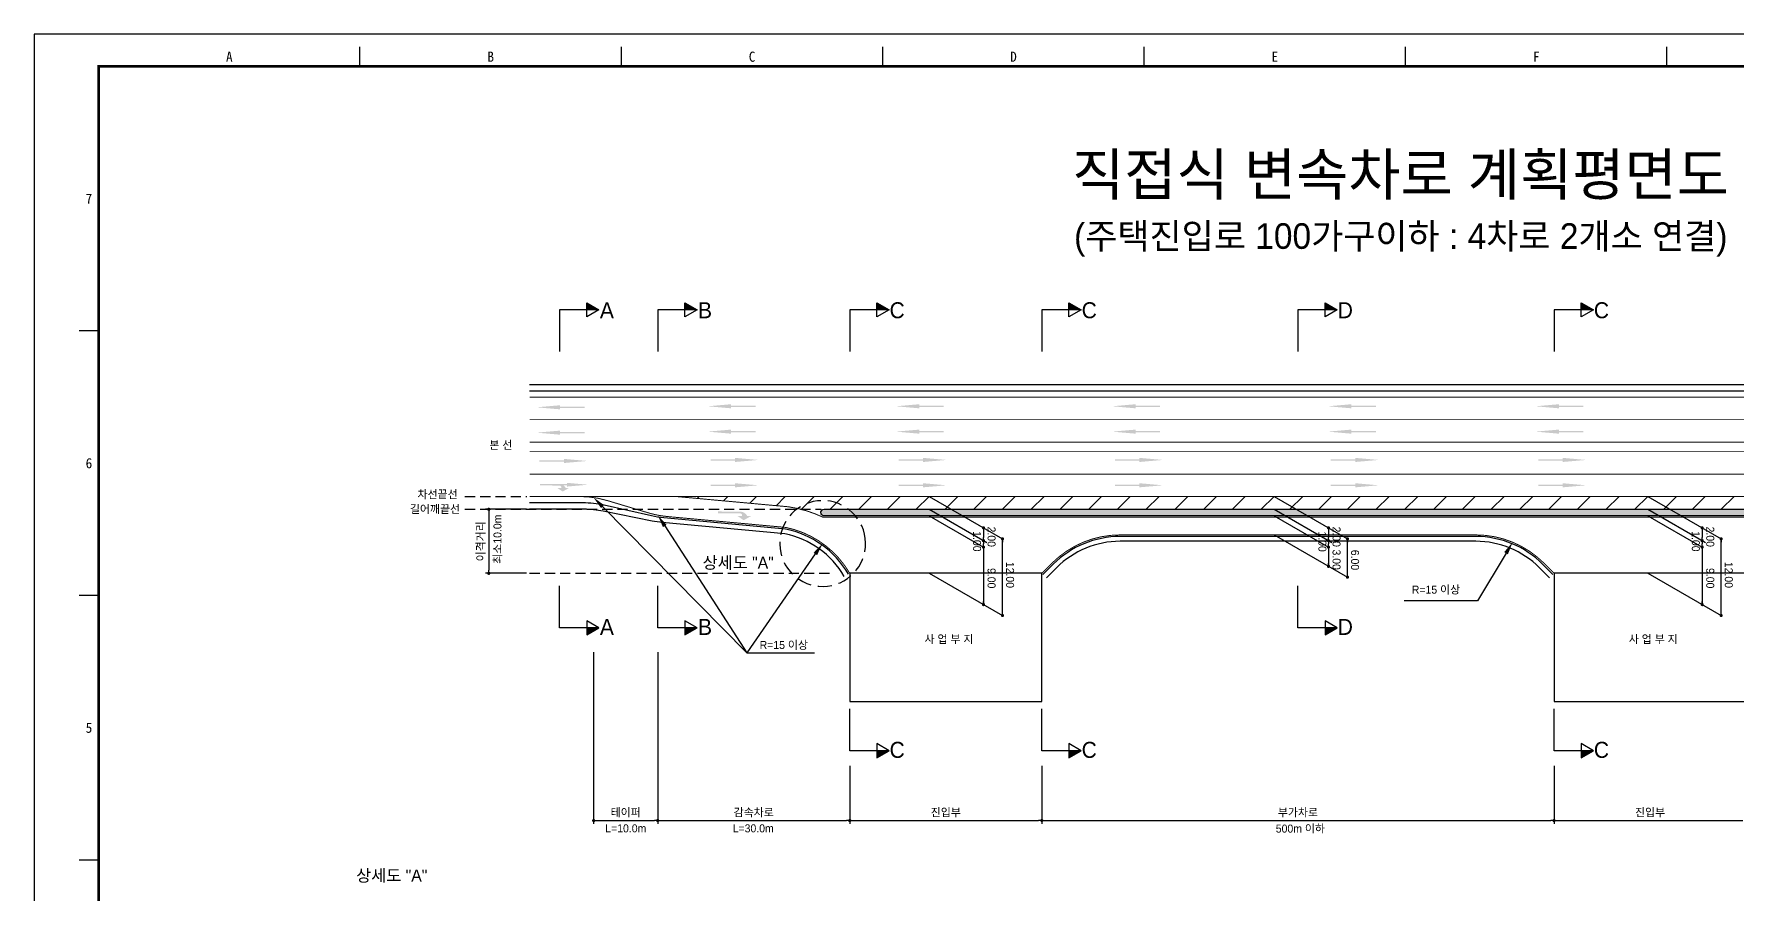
# Model space of a CAD drawing. Header units: millimetres. Extents: x 468 to 891, y -3 to 296.
# Drawn here: x 468 to 734.1, y 161.8 to 296.3 of the extents above; entities that cross this region are included whole.
import ezdxf
from ezdxf.enums import TextEntityAlignment as Align

# ---------------------------------------------------------------- set-up
doc = ezdxf.new("R2010")
doc.units = ezdxf.units.MM
doc.linetypes.add('HIDDEN', pattern=[9.525, 6.35, -3.175])
for name, color, linetype in [('CC-GSTR-0004', 4, 'Continuous'), ('CM-LANE-0030', 30, 'Continuous'), ('CZ-DIMT-0002', 7, 'Continuous'), ('CZ-LIN1-0007', 7, 'Continuous'), ('CZ-LIN2-0003', 3, 'Continuous'), ('CZ-LINE-0001', 7, 'Continuous'), ('CZ-TEXT-BOX0', 7, 'Continuous'), ('TITLE', 7, 'Continuous')]:
    doc.layers.add(name, color=color, linetype=linetype)
doc.styles.add('돋움', font='')
doc.styles.add('돋음체', font='')
doc.styles.get('돋움').set_extended_font_data('Dotum')
doc.styles.get('돋음체').set_extended_font_data('DotumChe')

# ---------------------------------------------------------------- blocks, each defined once
blk = doc.blocks.new('_Dot')
at = {"color": 0, "linetype": 'ByBlock', "lineweight": -2}
blk.add_line((-0.5, 0), (-1, 0), dxfattribs=at)
at = {"color": 0, "linetype": 'ByBlock', "const_width": 0.5}
blk.add_lwpolyline([(-0.25, 0, 1), (0.25, 0, 1)], format="xyb", close=True, dxfattribs=at)

msp = doc.modelspace()

# ---------------------------------------------------------------- hatches: boundary and pattern name
at = {"layer": 'CM-LANE-0030'}
h = msp.add_hatch(dxfattribs=at)
h.set_pattern_fill('ANSI31', color=256, style=0)
h.set_pattern_definition([(45, (-515.1883, 8.0515), (-2.245064, 2.245064), [])])
h.paths.add_polyline_path([(568.28, 224.03), (585.85, 222.42, -0.062108), (590.15, 221.03), (591.27, 221.03, 0.001633), (591.16, 221.09, -0.783474), (591.39, 222.03), (740.86, 222.03, -0.830663), (741.04, 221.07, 0.001236), (740.95, 221.03), (742.47, 221.03, -0.050333), (746.07, 221.75), (790.47, 224.03)])
at = {"layer": 'CZ-LIN1-0007'}
for points in [[(550.16, 238.28), (550.16, 238.07), (553.99, 238.07), (553.99, 237.85), (550.16, 237.85), (550.16, 237.64), (546.51, 237.96)], [(576.88, 238.44), (576.88, 238.23), (580.71, 238.23), (580.71, 238.01), (576.88, 238.01), (576.88, 237.8), (573.23, 238.12)], [(606.27, 238.44), (606.27, 238.23), (610.09, 238.23), (610.09, 238.01), (606.27, 238.01), (606.27, 237.8), (602.62, 238.12)], [(640.06, 238.44), (640.06, 238.23), (643.88, 238.23), (643.88, 238.01), (640.06, 238.01), (640.06, 237.8), (636.41, 238.12)], [(673.76, 238.44), (673.76, 238.23), (677.58, 238.23), (677.58, 238.01), (673.76, 238.01), (673.76, 237.8), (670.11, 238.12)], [(706.17, 238.44), (706.17, 238.23), (709.99, 238.23), (709.99, 238.01), (706.17, 238.01), (706.17, 237.8), (702.52, 238.12)], [(550.16, 234.32), (550.16, 234.11), (553.99, 234.11), (553.99, 233.89), (550.16, 233.89), (550.16, 233.68), (546.51, 234)], [(576.88, 234.48), (576.88, 234.27), (580.71, 234.27), (580.71, 234.05), (576.88, 234.05), (576.88, 233.84), (573.23, 234.16)], [(606.27, 234.48), (606.27, 234.27), (610.09, 234.27), (610.09, 234.05), (606.27, 234.05), (606.27, 233.84), (602.62, 234.16)], [(640.06, 234.48), (640.06, 234.27), (643.88, 234.27), (643.88, 234.05), (640.06, 234.05), (640.06, 233.84), (636.41, 234.16)], [(673.76, 234.48), (673.76, 234.27), (677.58, 234.27), (677.58, 234.05), (673.76, 234.05), (673.76, 233.84), (670.11, 234.16)], [(706.17, 234.48), (706.17, 234.27), (709.99, 234.27), (709.99, 234.05), (706.17, 234.05), (706.17, 233.84), (702.52, 234.16)], [(550.77, 229.9), (550.77, 229.69), (546.95, 229.69), (546.95, 229.48), (550.77, 229.48), (550.77, 229.26), (554.42, 229.58)], [(577.49, 230.06), (577.49, 229.85), (573.67, 229.85), (573.67, 229.64), (577.49, 229.64), (577.49, 229.42), (581.14, 229.74)], [(606.87, 230.06), (606.87, 229.85), (603.05, 229.85), (603.05, 229.64), (606.87, 229.64), (606.87, 229.42), (610.52, 229.74)], [(640.66, 230.06), (640.66, 229.85), (636.84, 229.85), (636.84, 229.64), (640.66, 229.64), (640.66, 229.42), (644.31, 229.74)], [(674.36, 230.06), (674.36, 229.85), (670.54, 229.85), (670.54, 229.64), (674.36, 229.64), (674.36, 229.42), (678.02, 229.74)], [(706.77, 230.06), (706.77, 229.85), (702.95, 229.85), (702.95, 229.64), (706.77, 229.64), (706.77, 229.42), (710.42, 229.74)], [(550.13, 225.98, -0.267976), (551.04, 225.38), (551.59, 225.38), (550.56, 224.8), (549.73, 225.37), (550.34, 225.38, 0.504994), (550.07, 225.74), (547.01, 225.76), (547.02, 226)], [(551.26, 226.16), (551.26, 225.96), (547.83, 225.96), (547.83, 225.77), (551.26, 225.77), (551.26, 225.58), (554.53, 225.87)], [(577.49, 226.1), (577.49, 225.89), (573.67, 225.89), (573.67, 225.68), (577.49, 225.68), (577.49, 225.46), (581.14, 225.78)], [(606.87, 226.1), (606.87, 225.89), (603.05, 225.89), (603.05, 225.68), (606.87, 225.68), (606.87, 225.46), (610.52, 225.78)], [(640.66, 226.1), (640.66, 225.89), (636.84, 225.89), (636.84, 225.68), (640.66, 225.68), (640.66, 225.46), (644.31, 225.78)], [(674.36, 226.1), (674.36, 225.89), (670.54, 225.89), (670.54, 225.68), (674.36, 225.68), (674.36, 225.46), (678.02, 225.78)], [(706.77, 226.1), (706.77, 225.89), (702.95, 225.89), (702.95, 225.68), (706.77, 225.68), (706.77, 225.46), (710.42, 225.78)], [(578.36, 221.67, -0.267976), (579.39, 220.98), (580.01, 220.98), (578.84, 220.32), (577.9, 220.97), (578.59, 220.98, 0.504994), (578.28, 221.39), (574.82, 221.41), (574.82, 221.69)]]:
    msp.add_hatch(color=256, dxfattribs=at).paths.add_polyline_path(points)
at = {"layer": 'CZ-LIN2-0003'}
h = msp.add_hatch(dxfattribs=at)
h.set_pattern_fill('CROSS', color=256, scale=0.075, style=0)
h.set_pattern_definition([(0, (-515.18825, 8.05147), (0.47625, 0.47625), [0.238125, -0.714375]), (90, (-515.0692, 7.9324), (-0.47625, 0.47625), [0.238125, -0.714375])])
h.paths.add_polyline_path([(740.86, 222.03), (591.39, 222.03, 0.783474), (591.16, 221.09, -0.001633), (591.27, 221.03), (740.95, 221.03, -0.001236), (741.04, 221.07, 0.830663)])
at = {"layer": 'CZ-LINE-0001'}
for points in [[(554.32, 254.3), (554.32, 253.2), (556.22, 253.2)], [(569.65, 254.3), (569.65, 253.2), (571.56, 253.2)], [(599.65, 254.3), (599.65, 253.2), (601.56, 253.2)], [(629.65, 254.3), (629.65, 253.2), (631.56, 253.2)], [(669.65, 254.3), (669.65, 253.2), (671.56, 253.2)], [(709.65, 254.3), (709.65, 253.2), (711.56, 253.2)], [(556.22, 203.53), (554.32, 203.53), (554.32, 202.43)], [(571.56, 203.53), (569.65, 203.53), (569.65, 202.43)], [(671.56, 203.53), (669.65, 203.53), (669.65, 202.43)], [(601.56, 184.33), (599.65, 184.33), (599.65, 183.23)], [(631.56, 184.33), (629.65, 184.33), (629.65, 183.23)], [(711.56, 184.33), (709.65, 184.33), (709.65, 183.23)]]:
    msp.add_hatch(color=256, dxfattribs=at).paths.add_polyline_path(points)

# ---------------------------------------------------------------- linework, layer by layer
at = {"color": 0, "linetype": 'ByBlock', "lineweight": -2}
for p, q in [((616.3, 218.88), (616.3, 218.63)), ((670.18, 218.88), (670.18, 218.63)), ((728.55, 218.88), (728.55, 218.63)), ((616.3, 217.38), (616.3, 217.63)), ((616.3, 216.88), (616.3, 216.63)), ((616.3, 216.38), (616.3, 216.63)), ((619.26, 217.17), (619.26, 216.92)), ((670.18, 217.38), (670.18, 217.63)), ((670.18, 216.88), (670.18, 216.63)), ((670.18, 216.38), (670.18, 216.63)), ((673.14, 217.17), (673.14, 216.92)), ((728.55, 217.38), (728.55, 217.63)), ((728.55, 216.88), (728.55, 216.63)), ((728.55, 216.38), (728.55, 216.63)), ((731.51, 217.17), (731.51, 216.92)), ((670.18, 213.38), (670.18, 213.63)), ((673.14, 211.67), (673.14, 211.92)), ((616.3, 207.39), (616.3, 207.64)), ((728.55, 207.39), (728.55, 207.64)), ((619.26, 205.68), (619.26, 205.93)), ((731.51, 205.68), (731.51, 205.93))]:
    msp.add_line(p, q, dxfattribs=at)
at = {"color": 0, "linetype": 'ByBlock', "const_width": 0.25}
for points in [[(616.3, 219, 1), (616.3, 219.25, 1)], [(670.18, 219, 1), (670.18, 219.25, 1)], [(728.55, 219, 1), (728.55, 219.25, 1)], [(616.3, 217.25, 1), (616.3, 217, 1)], [(616.3, 217, 1), (616.3, 217.25, 1)], [(616.3, 216.25, 1), (616.3, 216, 1)], [(619.26, 217.3, 1), (619.26, 217.55, 1)], [(670.18, 217.25, 1), (670.18, 217, 1)], [(670.18, 217, 1), (670.18, 217.25, 1)], [(670.18, 216.25, 1), (670.18, 216, 1)], [(673.14, 217.3, 1), (673.14, 217.55, 1)], [(728.55, 217, 1), (728.55, 217.25, 1)], [(728.55, 217.25, 1), (728.55, 217, 1)], [(728.55, 216.25, 1), (728.55, 216, 1)], [(731.51, 217.3, 1), (731.51, 217.55, 1)], [(670.18, 213.25, 1), (670.18, 213, 1)], [(673.14, 211.55, 1), (673.14, 211.3, 1)], [(616.3, 207.27, 1), (616.3, 207.02, 1)], [(619.26, 205.56, 1), (619.26, 205.31, 1)], [(728.55, 207.27, 1), (728.55, 207.02, 1)], [(731.51, 205.56, 1), (731.51, 205.31, 1)]]:
    msp.add_lwpolyline(points, format="xyb", close=True, dxfattribs=at)
at = {"layer": 'CC-GSTR-0004'}
for points in [[(545.41, 241.53), (825.41, 241.53)], [(545.41, 240.53), (825.41, 240.53)]]:
    msp.add_lwpolyline(points, dxfattribs=at)
for points in [[(595.2, 211.91, 0.214554), (585.35, 218.95), (566.36, 220.7), (566.36, 220.7, -0.032516), (564.44, 221), (564.44, 221), (557.04, 222.67, 0.055483), (553.74, 223.03), (545.41, 223.03)], [(594.55, 211.53, 0.213816), (585.25, 218.21), (566.12, 219.96), (566.12, 219.96, -0.026776), (564.53, 220.2), (564.53, 220.2), (556.88, 221.74, 0.049732), (553.92, 222.03), (545.41, 222.03)], [(705.24, 211.86), (703.63, 213.46, 0.198912), (693.2, 217.78), (637.63, 217.78, 0.198912), (627.2, 213.46), (625.59, 211.86)], [(704.71, 211.33), (703.1, 212.93, 0.198912), (693.2, 217.03), (637.63, 217.03, 0.198912), (627.73, 212.93), (626.12, 211.33)]]:
    msp.add_lwpolyline(points, format="xyb", dxfattribs=at)
at = {"layer": 'CM-LANE-0030', "const_width": 0.15}
for points in [[(545.41, 232.53), (825.41, 232.53)], [(545.41, 231.03), (825.41, 231.03)]]:
    msp.add_lwpolyline(points, dxfattribs=at)
msp.add_lwpolyline([(585.85, 222.42), (568.28, 224.03), (790.47, 224.03), (746.07, 221.75, 0.059897), (740.95, 220.78), (591.27, 220.78, 0.073871)], format="xyb", close=True, dxfattribs=at)
at = {"layer": 'CZ-LIN1-0007', "const_width": 0.15}
msp.add_lwpolyline([(545.41, 239.53), (825.41, 239.53)], dxfattribs=at)
at = {"layer": 'CZ-LIN1-0007', "linetype": 'HIDDEN', "const_width": 0.15}
for points in [[(545.41, 236.03), (825.41, 236.03)], [(545.41, 227.53), (825.41, 227.53)], [(553.21, 224.03), (568.28, 224.03)]]:
    msp.add_lwpolyline(points, dxfattribs=at)
at = {"layer": 'CZ-LIN1-0007', "const_width": 0.15}
for points in [[(595.41, 212.03, 0.214787), (585.39, 219.2), (566.91, 220.9), (566.91, 220.9, -0.049984), (563.97, 221.47), (563.97, 221.47), (557.52, 223.4), (557.52, 223.4, 0.072993), (553.21, 224.03), (553.21, 224.03), (545.41, 224.03)], [(705.41, 212.03), (703.81, 213.64, 0.198912), (693.2, 218.03), (637.63, 218.03, 0.198912), (627.02, 213.64), (625.41, 212.03)]]:
    msp.add_lwpolyline(points, format="xyb", dxfattribs=at)
at = {"layer": 'CZ-LIN2-0003'}
msp.add_lwpolyline([(591.16, 221.09, -0.783474), (591.39, 222.03), (740.86, 222.03, -0.830663), (741.04, 221.07, 0.001236), (740.95, 221.03), (591.27, 221.03, 0.001633)], format="xyb", close=True, dxfattribs=at)
for points in [[(625.41, 212.03), (595.41, 212.03), (595.41, 192.03), (625.41, 192.03)], [(735.41, 212.03), (705.41, 212.03), (705.41, 192.03), (735.41, 192.03)]]:
    msp.add_lwpolyline(points, close=True, dxfattribs=at)
at = {"layer": 'CZ-LINE-0001'}
for p, q in [((556.22, 253.2), (550.08, 253.2)), ((550.08, 253.2), (550.08, 246.66)), ((554.32, 252.1), (554.32, 254.3)), ((554.32, 254.3), (556.22, 253.2)), ((556.22, 253.2), (554.32, 252.1)), ((571.56, 253.2), (565.41, 253.2)), ((565.41, 253.2), (565.41, 246.66)), ((569.65, 252.1), (569.65, 254.3)), ((569.65, 254.3), (571.56, 253.2)), ((571.56, 253.2), (569.65, 252.1)), ((601.56, 253.2), (595.41, 253.2)), ((595.41, 253.2), (595.41, 246.66)), ((599.65, 252.1), (599.65, 254.3)), ((599.65, 254.3), (601.56, 253.2)), ((601.56, 253.2), (599.65, 252.1)), ((631.56, 253.2), (625.41, 253.2)), ((625.41, 253.2), (625.41, 246.66)), ((629.65, 252.1), (629.65, 254.3)), ((629.65, 254.3), (631.56, 253.2)), ((631.56, 253.2), (629.65, 252.1)), ((671.56, 253.2), (665.41, 253.2)), ((665.41, 253.2), (665.41, 246.66)), ((669.65, 252.1), (669.65, 254.3)), ((669.65, 254.3), (671.56, 253.2)), ((671.56, 253.2), (669.65, 252.1)), ((711.56, 253.2), (705.41, 253.2)), ((705.41, 253.2), (705.41, 246.66)), ((709.65, 252.1), (709.65, 254.3)), ((709.65, 254.3), (711.56, 253.2)), ((711.56, 253.2), (709.65, 252.1)), ((607.8, 224.03), (619.26, 217.42)), ((661.68, 224.03), (673.14, 217.42)), ((720.05, 224.03), (731.51, 217.42)), ((544.91, 222.03), (538.53, 222.03)), ((539.03, 221.53), (539.03, 212.53)), ((607.8, 222.03), (616.8, 216.84)), ((607.8, 222.03), (616.8, 216.84)), ((607.8, 221.03), (616.3, 216.13)), ((661.68, 222.03), (670.68, 216.84)), ((661.68, 222.03), (670.68, 216.84)), ((661.68, 221.03), (670.18, 216.13)), ((720.05, 222.03), (729.05, 216.84)), ((720.05, 222.03), (729.05, 216.84)), ((720.05, 221.03), (728.55, 216.13)), ((616.3, 218.63), (616.3, 217.63)), ((670.18, 218.63), (670.18, 217.63)), ((728.55, 218.63), (728.55, 217.63)), ((616.3, 216.13), (616.3, 207.14)), ((619.26, 205.43), (619.26, 217.42)), ((661.68, 218.03), (673.14, 211.42)), ((670.18, 216.13), (670.18, 213.13)), ((673.14, 211.42), (673.14, 217.42)), ((728.55, 216.13), (728.55, 207.14)), ((731.51, 205.43), (731.51, 217.42)), ((544.91, 212.03), (538.53, 212.03)), ((607.8, 212.05), (619.26, 205.43)), ((720.05, 212.05), (731.51, 205.43)), ((550.08, 203.53), (550.08, 210.07)), ((565.41, 203.53), (565.41, 210.07)), ((665.41, 203.53), (665.41, 210.07)), ((556.22, 203.53), (550.08, 203.53)), ((556.22, 203.53), (554.32, 204.63)), ((554.32, 204.63), (554.32, 202.43)), ((554.32, 202.43), (556.22, 203.53)), ((571.56, 203.53), (565.41, 203.53)), ((571.56, 203.53), (569.65, 204.63)), ((569.65, 204.63), (569.65, 202.43)), ((569.65, 202.43), (571.56, 203.53)), ((671.56, 203.53), (665.41, 203.53)), ((671.56, 203.53), (669.65, 204.63)), ((669.65, 204.63), (669.65, 202.43)), ((669.65, 202.43), (671.56, 203.53)), ((555.41, 199.7), (555.41, 172.92)), ((565.41, 199.7), (565.41, 172.92)), ((565.41, 199.7), (565.41, 172.92)), ((579.33, 199.63), (589.89, 199.63)), ((595.41, 184.33), (595.41, 190.87)), ((625.41, 184.33), (625.41, 190.87)), ((705.41, 184.33), (705.41, 190.87)), ((601.56, 184.33), (595.41, 184.33)), ((601.56, 184.33), (599.65, 185.43)), ((599.65, 185.43), (599.65, 183.23)), ((599.65, 183.23), (601.56, 184.33)), ((631.56, 184.33), (625.41, 184.33)), ((631.56, 184.33), (629.65, 185.43)), ((629.65, 185.43), (629.65, 183.23)), ((629.65, 183.23), (631.56, 184.33)), ((711.56, 184.33), (705.41, 184.33)), ((711.56, 184.33), (709.65, 185.43)), ((709.65, 185.43), (709.65, 183.23)), ((709.65, 183.23), (711.56, 184.33)), ((595.41, 181.98), (595.41, 172.92)), ((595.41, 181.98), (595.41, 172.92)), ((625.41, 181.98), (625.41, 172.92)), ((625.41, 181.98), (625.41, 172.92)), ((705.41, 181.98), (705.41, 172.92)), ((705.41, 181.98), (705.41, 172.92)), ((555.91, 173.42), (564.91, 173.42)), ((565.91, 173.42), (594.91, 173.42)), ((595.91, 173.42), (624.91, 173.42)), ((625.91, 173.42), (704.91, 173.42)), ((705.91, 173.42), (734.91, 173.42))]:
    msp.add_line(p, q, dxfattribs=at)
at = {"layer": 'CZ-LINE-0001', "linetype": 'HIDDEN', "ltscale": 0.25}
for p, q in [((535.31, 224.03), (544.97, 224.03)), ((535.31, 222.03), (590.96, 222.03)), ((545.41, 212.03), (592.57, 212.03))]:
    msp.add_line(p, q, dxfattribs=at)
at = {"layer": 'CZ-LINE-0001', "linetype": 'HIDDEN', "ltscale": 0.35}
msp.add_line((597.82, 217.48), (597.82, 217.48), dxfattribs=at)
at = {"layer": 'CZ-LINE-0001'}
for points in [[(556.79, 222.45), (579.33, 199.63)], [(566.51, 219.43), (579.33, 199.63)], [(590.03, 215.05), (579.33, 199.63)], [(697.91, 215.17), (693.46, 207.71), (681.98, 207.71)]]:
    msp.add_lwpolyline(points, dxfattribs=at)
at = {"layer": 'CZ-LINE-0001', "linetype": 'HIDDEN', "ltscale": 0.35}
msp.add_arc((591.17, 216.69), 6.7, 6.7667, 6.749, dxfattribs=at)
at = {"layer": 'CZ-LINE-0001'}
for points in [[(556.56, 222.22), (555.39, 223.88), (557.03, 222.69)], [(566.23, 219.25), (565.43, 221.11), (566.79, 219.61)], [(589.76, 215.24), (591.17, 216.69), (590.3, 214.86)], [(697.63, 215.35), (698.94, 216.89), (698.2, 215)]]:
    msp.add_solid(points, dxfattribs=at)
at = {"layer": 'TITLE', "color": 7, "linetype": 'Continuous'}
for p, q in [((518.91, 291.21), (518.91, 294.24)), ((559.74, 291.21), (559.74, 294.24)), ((600.56, 291.21), (600.56, 294.24)), ((641.39, 291.21), (641.39, 294.24)), ((682.21, 291.21), (682.21, 294.24)), ((723.04, 291.21), (723.04, 294.24)), ((478.09, 249.88), (475.07, 249.88)), ((478.09, 208.55), (475.07, 208.55)), ((478.09, 167.23), (475.07, 167.23))]:
    msp.add_line(p, q, dxfattribs=at)
at = {"layer": 'TITLE'}
msp.add_lwpolyline([(468.01, -3.12), (891.37, -3.12), (891.37, 296.25), (468.01, 296.25)], close=True, dxfattribs=at)
at = {"layer": 'TITLE', "linetype": 'Continuous', "const_width": 0.403}
msp.add_lwpolyline([(478.09, 1.91), (478.09, 291.21), (886.34, 291.21), (886.34, 1.91)], close=True, dxfattribs=at)

# ---------------------------------------------------------------- block references
at = {"layer": 'CZ-LINE-0001', "xscale": 0.5, "yscale": 0.5, "zscale": 0.5}
for p, rotation in [((539.03, 222.03), 90), ((539.03, 212.03), 270), ((555.41, 173.42), 180), ((565.41, 173.42), 180), ((595.41, 173.42), 180), ((625.41, 173.42), 180), ((705.41, 173.42), 180)]:
    msp.add_blockref('_Dot', p, dxfattribs=dict(at, rotation=rotation))
for p in [(565.41, 173.42), (595.41, 173.42), (625.41, 173.42), (705.41, 173.42)]:
    msp.add_blockref('_Dot', p, dxfattribs=at)

# ---------------------------------------------------------------- texts
at = {"layer": 'CZ-DIMT-0002', "style": '돋움'}
for s, height, p in [('A', 2.5, (557.48, 253.12)), ('B', 2.5, (572.81, 253.12)), ('C', 2.5, (602.81, 253.12)), ('C', 2.5, (632.81, 253.12)), ('D', 2.5, (672.81, 253.12)), ('C', 2.5, (712.81, 253.12)), ('본 선', 1.25, (540.91, 232.06)), ('차선끝선', 1.25, (531.03, 224.37)), ('길어깨끝선', 1.25, (530.63, 222.06)), ('상세도 "A"', 1.875, (577.98, 213.7)), ('R=15 이상', 1.25, (686.97, 209.48)), ('A', 2.5, (557.48, 203.66)), ('B', 2.5, (572.81, 203.66)), ('D', 2.5, (672.81, 203.66)), ('사 업 부 지', 1.25, (610.9, 201.75)), ('사 업 부 지', 1.25, (720.9, 201.75)), ('R=15 이상', 1.25, (585.11, 200.84)), ('C', 2.5, (602.81, 184.46)), ('C', 2.5, (632.81, 184.46)), ('C', 2.5, (712.81, 184.46)), ('L=10.0m', 1.25, (560.43, 172.2)), ('L=30.0m', 1.25, (580.33, 172.2)), ('500m 이하', 1.25, (665.79, 172.16))]:
    msp.add_text(s, height=height, dxfattribs=at).set_placement(p, align=Align.MIDDLE_CENTER)
msp.add_text('최소10.0m', height=1.25, rotation=90, dxfattribs=at).set_placement((541.01, 213.52))
at = {"layer": 'CZ-DIMT-0002', "char_height": 1.25, "attachment_point": 5, "rotation": 270, "style": '돋움'}
for s, insert in [('1.00', (615.28, 217.02)), ('\\A1;2.00', (617.55, 217.74)), ('1.00', (669.22, 216.98)), ('\\A1;2.00', (671.43, 217.74)), ('1.00', (727.54, 217.02)), ('\\A1;2.00', (729.8, 217.74)), ('3.00', (671.43, 214.16)), ('6.00', (674.32, 214.11)), ('12.00', (620.44, 211.78)), ('12.00', (732.69, 211.78)), ('9.00', (617.55, 211.27)), ('9.00', (729.8, 211.27))]:
    msp.add_mtext(s, dxfattribs=dict(at, insert=insert))
at = {"layer": 'CZ-LINE-0001', "insert": (537.84, 217.03), "char_height": 1.25, "attachment_point": 5, "rotation": 90, "style": '돋움'}
msp.add_mtext('\\A1;이격거리', dxfattribs=at)
at = {"layer": 'CZ-LINE-0001', "char_height": 1.25, "attachment_point": 5, "style": '돋움'}
for s, insert in [('\\A1;테이퍼', (560.41, 174.62)), ('\\A1;감속차로', (580.41, 174.62)), ('\\A1;진입부', (610.41, 174.62)), ('\\A1;부가차로', (665.41, 174.62)), ('\\A1;진입부', (720.41, 174.62))]:
    msp.add_mtext(s, dxfattribs=dict(at, insert=insert))
at = {"layer": 'CZ-TEXT-BOX0', "style": '돋움'}
msp.add_text('상세도 "A"', height=1.875, dxfattribs=at).set_placement((523.87, 164.83), align=Align.MIDDLE_CENTER)
at = {"layer": 'TITLE', "color": 3, "linetype": 'Continuous', "style": '돋음체'}
for s, p in [('A', (498.5, 292.72)), ('B', (539.33, 292.72)), ('C', (580.15, 292.72)), ('D', (620.98, 292.72)), ('E', (661.8, 292.72)), ('F', (702.63, 292.72)), ('7', (476.58, 270.55)), ('6', (476.58, 229.22)), ('5', (476.58, 187.9))]:
    msp.add_text(s, height=1.59, dxfattribs=at).set_placement(p, align=Align.MIDDLE)
at = {"layer": 'TITLE', "style": '돋움'}
for s, height, p in [('직접식 변속차로 계획평면도', 6.5, (681.43, 274.33)), ('(주택진입로 100가구이하 : 4차로 2개소 연결)', 4, (681.47, 264.71))]:
    msp.add_text(s, height=height, dxfattribs=at).set_placement(p, align=Align.MIDDLE_CENTER)

doc.saveas('drawing.dxf')
